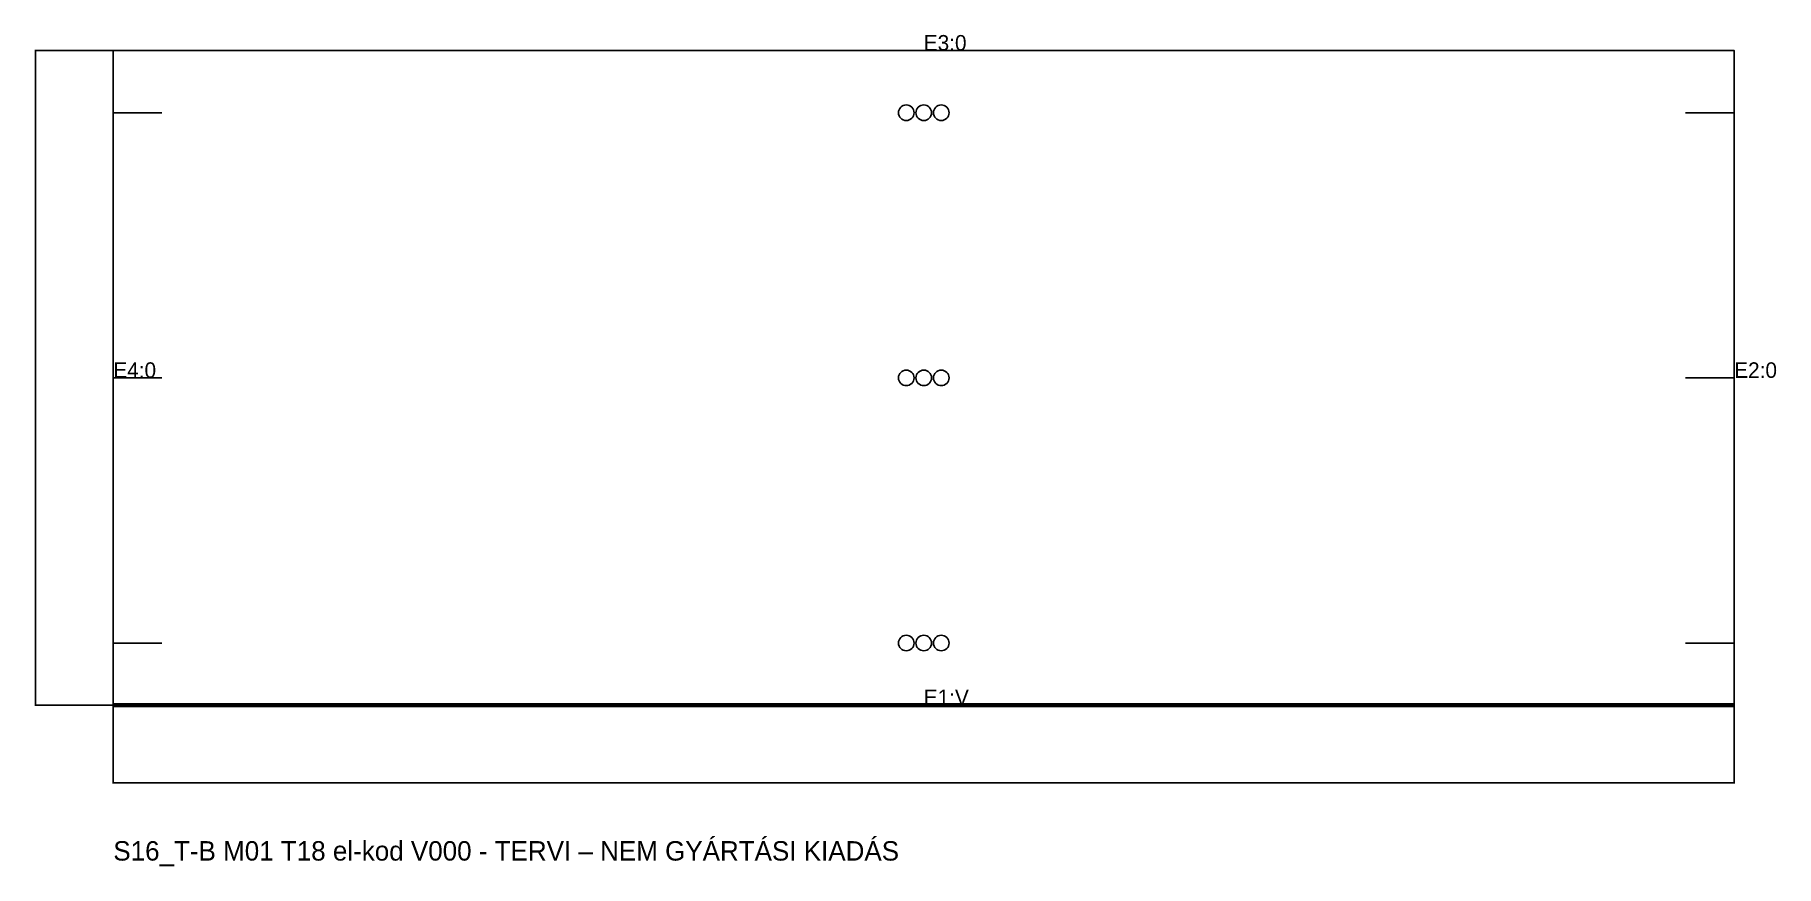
# Model space of a CAD drawing. Header units: millimetres. Extents: x -40 to 856, y -83 to 345.
import ezdxf

# ---------------------------------------------------------------- set-up
doc = ezdxf.new("R2010")
doc.units = ezdxf.units.MM
for name, color, linetype in [('ELZARAS', 1, 'Continuous'), ('FURAT_A', 5, 'Continuous'), ('FURAT_B', 4, 'Continuous'), ('FURAT_EL', 3, 'Continuous'), ('KONTUR', 7, 'Continuous'), ('MERET', 8, 'Continuous'), ('SZOVEG', 7, 'Continuous')]:
    doc.layers.add(name, color=color, linetype=linetype)
doc.styles.add('OpenSansCondensed-Light', font='OpenSansCondensed-Light.ttf')
doc.dimstyles.new('EZDXF', dxfattribs={"dimtxt": 0.25, "dimasz": 0.175, "dimexe": 0.375, "dimexo": 0.125, "dimgap": 0.1, "dimtad": 1, "dimlfac": 100, "dimzin": 12, "dimdsep": 46, "dimtxsty": 'OpenSansCondensed-Light', "dimblk": 'ARCHTICK', "dimcen": 2.5, "dimazin": 3, "dimtfac": 0.5, "dimtmove": 2, "dimatfit": 3})

# ---------------------------------------------------------------- blocks, each defined once
blk = doc.blocks.new('_ARCHTICK')
at = {"color": 0, "linetype": 'BYBLOCK', "const_width": 0.15}
blk.add_lwpolyline([(-0.5, -0.5), (0.5, 0.5)], dxfattribs=at)

msp = doc.modelspace()

# ---------------------------------------------------------------- linework, layer by layer
at = {"layer": 'ELZARAS', "lineweight": 70}
msp.add_line((0, 0), (834, 0), dxfattribs=at)
at = {"layer": 'FURAT_A'}
for centre in [(417, 305), (417, 168.5), (417, 32)]:
    msp.add_circle(centre, 4, dxfattribs=at)
at = {"layer": 'FURAT_B'}
for centre in [(408, 305), (426, 305), (408, 168.5), (426, 168.5), (408, 32), (426, 32)]:
    msp.add_circle(centre, 4, dxfattribs=at)
at = {"layer": 'FURAT_EL'}
for p, q in [((0, 305), (25, 305)), ((834, 305), (809, 305)), ((0, 168.5), (25, 168.5)), ((834, 168.5), (809, 168.5)), ((0, 32), (25, 32)), ((834, 32), (809, 32))]:
    msp.add_line(p, q, dxfattribs=at)
at = {"layer": 'KONTUR'}
msp.add_lwpolyline([(0, 0), (834, 0), (834, 337), (0, 337)], close=True, dxfattribs=at)

# ---------------------------------------------------------------- texts
at = {"layer": 'SZOVEG'}
for s, height, p in [('E3:0', 8, (417, 337)), ('E4:0', 8, (0, 168.5)), ('E2:0', 8, (834, 168.5)), ('E1:V', 8, (417, 0)), ('S16_T-B M01 T18 el-kod V000 - TERVI – NEM GYÁRTÁSI KIADÁS', 10, (0, -80))]:
    msp.add_text(s, height=height, dxfattribs=at).set_placement(p)

# ---------------------------------------------------------------- dimensions: what is measured, and where the dimension line sits
at = {"layer": 'MERET'}
msp.add_linear_dim(base=(-40, 0), p1=(0, 0), p2=(0, 337), angle=90, dimstyle='EZDXF', dxfattribs=at).render()
msp.add_linear_dim(base=(0, -40), p1=(0, 0), p2=(834, 0), dimstyle='EZDXF', dxfattribs=at).render()

doc.saveas('drawing.dxf')
